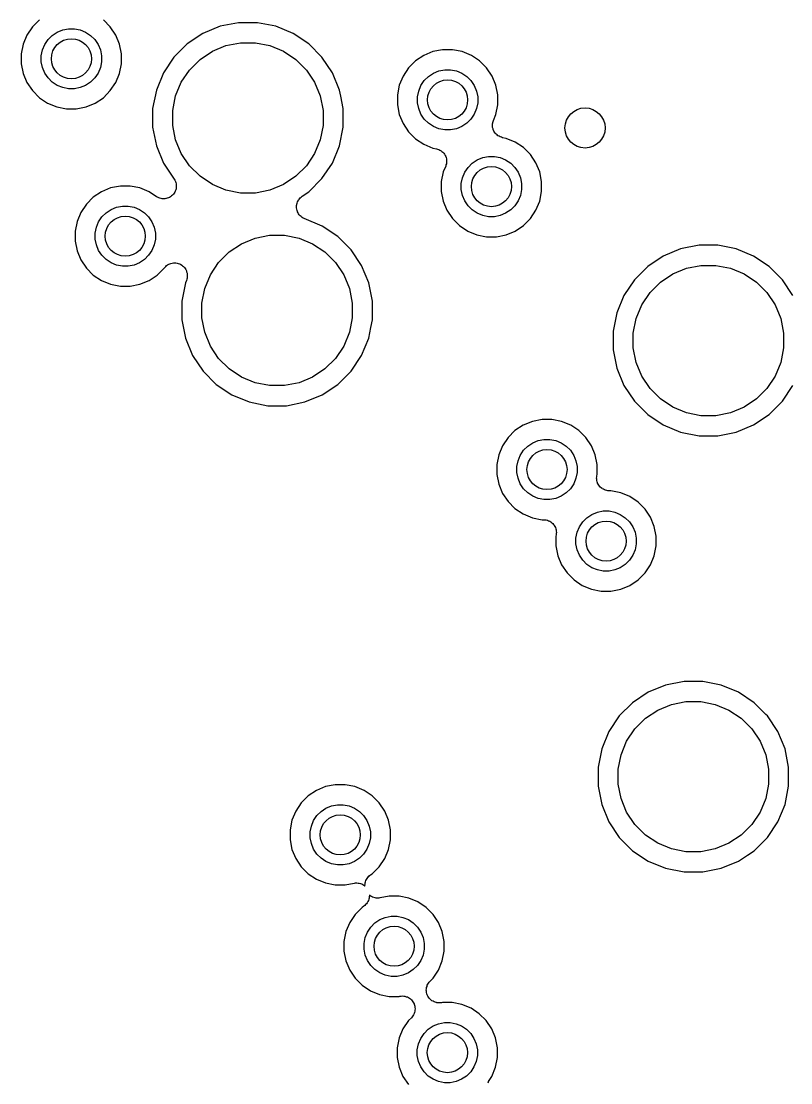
# Model space of a CAD drawing. Extents: x 76.5 to 170.9, y -170.6 to -83.1.
# Drawn here: x 129.37 to 137.04, y -124.81 to -114.22 of the extents above; entities that cross this region are included whole.
import ezdxf

# ---------------------------------------------------------------- set-up
doc = ezdxf.new("R2010")
doc.units = 0
doc.header["$MEASUREMENT"] = 0
doc.layers.add('BLACK', color=7, linetype='CONTINUOUS')

msp = doc.modelspace()

# ---------------------------------------------------------------- linework, layer by layer
at = {"layer": 'BLACK', "linetype": 'CONTINUOUS'}
for p, q in [((129.554, -114.207), (129.485, -114.277)), ((130.261, -114.277), (130.192, -114.207)), ((129.485, -114.277), (129.43, -114.359)), ((129.682, -114.363), (129.731, -114.33)), ((129.731, -114.33), (129.786, -114.307)), ((129.786, -114.307), (129.844, -114.296)), ((129.844, -114.296), (129.903, -114.296)), ((129.903, -114.296), (129.961, -114.307)), ((129.961, -114.307), (130.015, -114.33)), ((130.015, -114.33), (130.064, -114.363)), ((130.316, -114.359), (130.261, -114.277)), ((131.356, -114.272), (131.183, -114.344)), ((131.54, -114.236), (131.356, -114.272)), ((131.727, -114.236), (131.54, -114.236)), ((131.91, -114.272), (131.727, -114.236)), ((132.083, -114.344), (131.91, -114.272)), ((129.43, -114.359), (129.392, -114.45)), ((129.607, -114.454), (129.64, -114.404)), ((129.64, -114.404), (129.682, -114.363)), ((130.064, -114.363), (130.106, -114.404)), ((130.106, -114.404), (130.139, -114.454)), ((130.354, -114.45), (130.316, -114.359)), ((131.183, -114.344), (131.028, -114.448)), ((131.414, -114.465), (131.559, -114.436)), ((131.559, -114.436), (131.707, -114.436)), ((131.707, -114.436), (131.852, -114.465)), ((132.239, -114.448), (132.083, -114.344)), ((129.392, -114.45), (129.373, -114.546)), ((129.373, -114.546), (129.373, -114.645)), ((129.573, -114.566), (129.585, -114.508)), ((129.585, -114.508), (129.607, -114.454)), ((130.139, -114.454), (130.162, -114.508)), ((130.162, -114.508), (130.173, -114.566)), ((130.373, -114.546), (130.354, -114.45)), ((130.373, -114.645), (130.373, -114.546)), ((131.028, -114.448), (130.895, -114.58)), ((131.155, -114.603), (131.278, -114.521)), ((131.278, -114.521), (131.414, -114.465)), ((131.852, -114.465), (131.988, -114.521)), ((131.988, -114.521), (132.111, -114.603)), ((132.371, -114.58), (132.239, -114.448)), ((133.477, -114.525), (133.386, -114.563)), ((133.574, -114.506), (133.477, -114.525)), ((133.672, -114.506), (133.574, -114.506)), ((133.769, -114.525), (133.672, -114.506)), ((133.86, -114.563), (133.769, -114.525)), ((129.373, -114.645), (129.392, -114.742)), ((129.573, -114.625), (129.573, -114.566)), ((129.585, -114.683), (129.573, -114.625)), ((130.173, -114.625), (130.162, -114.683)), ((130.173, -114.566), (130.173, -114.625)), ((130.354, -114.742), (130.373, -114.645)), ((130.895, -114.58), (130.791, -114.736)), ((131.051, -114.708), (131.155, -114.603)), ((132.111, -114.603), (132.216, -114.708)), ((132.475, -114.736), (132.371, -114.58)), ((133.304, -114.617), (133.235, -114.687)), ((133.386, -114.563), (133.304, -114.617)), ((133.942, -114.617), (133.86, -114.563)), ((133.948, -114.624), (133.942, -114.617)), ((134.011, -114.687), (133.948, -114.624)), ((129.392, -114.742), (129.43, -114.833)), ((129.607, -114.738), (129.585, -114.683)), ((129.64, -114.787), (129.607, -114.738)), ((130.139, -114.738), (130.106, -114.787)), ((130.162, -114.683), (130.139, -114.738)), ((130.316, -114.833), (130.354, -114.742)), ((130.791, -114.736), (130.72, -114.909)), ((130.968, -114.83), (131.051, -114.708)), ((132.216, -114.708), (132.298, -114.83)), ((132.547, -114.909), (132.475, -114.736)), ((133.235, -114.687), (133.18, -114.769)), ((133.432, -114.773), (133.481, -114.74)), ((133.481, -114.74), (133.536, -114.717)), ((133.536, -114.717), (133.594, -114.706)), ((133.594, -114.706), (133.653, -114.706)), ((133.653, -114.706), (133.711, -114.717)), ((133.711, -114.717), (133.765, -114.74)), ((133.765, -114.74), (133.814, -114.773)), ((134.066, -114.769), (134.011, -114.687)), ((129.43, -114.833), (129.485, -114.914)), ((129.682, -114.829), (129.64, -114.787)), ((129.731, -114.862), (129.682, -114.829)), ((129.786, -114.884), (129.731, -114.862)), ((130.015, -114.862), (129.961, -114.884)), ((130.064, -114.829), (130.015, -114.862)), ((130.106, -114.787), (130.064, -114.829)), ((130.261, -114.914), (130.316, -114.833)), ((130.912, -114.967), (130.968, -114.83)), ((132.298, -114.83), (132.354, -114.967)), ((133.142, -114.86), (133.123, -114.956)), ((133.18, -114.769), (133.142, -114.86)), ((133.335, -114.918), (133.357, -114.864)), ((133.357, -114.864), (133.39, -114.814)), ((133.39, -114.814), (133.432, -114.773)), ((133.814, -114.773), (133.856, -114.814)), ((133.856, -114.814), (133.889, -114.864)), ((133.889, -114.864), (133.912, -114.918)), ((134.104, -114.86), (134.066, -114.769)), ((134.123, -114.956), (134.104, -114.86)), ((129.485, -114.914), (129.554, -114.984)), ((129.844, -114.896), (129.786, -114.884)), ((129.903, -114.896), (129.844, -114.896)), ((129.961, -114.884), (129.903, -114.896)), ((130.192, -114.984), (130.261, -114.914)), ((130.72, -114.909), (130.683, -115.092)), ((130.883, -115.112), (130.912, -114.967)), ((132.354, -114.967), (132.383, -115.112)), ((132.559, -114.969), (132.547, -114.909)), ((132.583, -115.092), (132.559, -114.969)), ((133.123, -114.956), (133.123, -115.055)), ((133.323, -114.976), (133.335, -114.918)), ((133.912, -114.918), (133.923, -114.976)), ((134.123, -115.055), (134.123, -114.956)), ((129.554, -114.984), (129.636, -115.039)), ((129.636, -115.039), (129.727, -115.076)), ((129.727, -115.076), (129.824, -115.096)), ((129.922, -115.096), (130.019, -115.076)), ((130.019, -115.076), (130.11, -115.039)), ((130.11, -115.039), (130.192, -114.984)), ((133.123, -115.055), (133.142, -115.152)), ((133.323, -115.035), (133.323, -114.976)), ((133.335, -115.093), (133.323, -115.035)), ((133.923, -115.035), (133.912, -115.093)), ((133.923, -114.976), (133.923, -115.035)), ((134.104, -115.152), (134.123, -115.055)), ((129.824, -115.096), (129.922, -115.096)), ((130.683, -115.092), (130.683, -115.279)), ((130.883, -115.26), (130.883, -115.112)), ((132.383, -115.112), (132.383, -115.26)), ((132.583, -115.279), (132.583, -115.092)), ((133.142, -115.152), (133.18, -115.243)), ((133.357, -115.148), (133.335, -115.093)), ((133.39, -115.197), (133.357, -115.148)), ((133.889, -115.148), (133.856, -115.197)), ((133.912, -115.093), (133.889, -115.148)), ((134.08, -115.21), (134.104, -115.152)), ((130.683, -115.279), (130.72, -115.463)), ((130.912, -115.404), (130.883, -115.26)), ((132.383, -115.26), (132.354, -115.404)), ((132.547, -115.463), (132.583, -115.279)), ((133.18, -115.243), (133.235, -115.324)), ((133.432, -115.239), (133.39, -115.197)), ((133.481, -115.272), (133.432, -115.239)), ((133.536, -115.294), (133.481, -115.272)), ((133.765, -115.272), (133.711, -115.294)), ((133.814, -115.239), (133.765, -115.272)), ((133.856, -115.197), (133.814, -115.239)), ((134.07, -115.257), (134.071, -115.245)), ((134.07, -115.258), (134.07, -115.257)), ((134.071, -115.27), (134.07, -115.258)), ((134.07, -115.258), (134.07, -115.258)), ((134.071, -115.245), (134.073, -115.234)), ((134.072, -115.282), (134.071, -115.27)), ((134.072, -115.283), (134.072, -115.282)), ((134.076, -115.294), (134.072, -115.283)), ((134.072, -115.283), (134.072, -115.283)), ((134.073, -115.233), (134.076, -115.221)), ((134.073, -115.234), (134.073, -115.233)), ((134.073, -115.233), (134.073, -115.233)), ((134.076, -115.221), (134.08, -115.21)), ((133.235, -115.324), (133.304, -115.394)), ((133.304, -115.394), (133.386, -115.449)), ((133.594, -115.306), (133.536, -115.294)), ((133.653, -115.306), (133.594, -115.306)), ((133.711, -115.294), (133.653, -115.306)), ((134.079, -115.306), (134.076, -115.294)), ((134.08, -115.307), (134.079, -115.306)), ((134.079, -115.306), (134.079, -115.306)), ((134.085, -115.317), (134.08, -115.307)), ((134.091, -115.328), (134.085, -115.317)), ((134.091, -115.329), (134.091, -115.328)), ((134.091, -115.328), (134.091, -115.328)), ((134.099, -115.338), (134.091, -115.329)), ((134.106, -115.347), (134.099, -115.338)), ((134.107, -115.347), (134.106, -115.347)), ((134.107, -115.348), (134.107, -115.347)), ((134.116, -115.355), (134.107, -115.348)), ((134.125, -115.363), (134.116, -115.355)), ((134.126, -115.363), (134.125, -115.363)), ((134.126, -115.364), (134.126, -115.363)), ((134.136, -115.369), (134.126, -115.364)), ((134.147, -115.375), (134.136, -115.369)), ((134.148, -115.375), (134.147, -115.375)), ((134.147, -115.375), (134.147, -115.375)), ((134.159, -115.379), (134.148, -115.375)), ((134.171, -115.383), (134.159, -115.379)), ((134.172, -115.383), (134.171, -115.383)), ((134.171, -115.383), (134.171, -115.383)), ((134.171, -115.383), (134.171, -115.383)), ((134.171, -115.383), (134.171, -115.383)), ((134.206, -115.39), (134.172, -115.383)), ((134.297, -115.427), (134.206, -115.39)), ((130.72, -115.463), (130.791, -115.636)), ((130.968, -115.541), (130.912, -115.404)), ((132.354, -115.404), (132.298, -115.541)), ((132.475, -115.636), (132.547, -115.463)), ((133.386, -115.449), (133.477, -115.486)), ((133.477, -115.486), (133.511, -115.493)), ((133.511, -115.493), (133.512, -115.493)), ((133.512, -115.493), (133.512, -115.493)), ((133.512, -115.493), (133.512, -115.493)), ((133.512, -115.493), (133.513, -115.494)), ((133.513, -115.494), (133.524, -115.497)), ((133.524, -115.497), (133.536, -115.501)), ((133.536, -115.501), (133.536, -115.501)), ((133.536, -115.501), (133.537, -115.501)), ((133.537, -115.501), (133.547, -115.507)), ((134.379, -115.482), (134.297, -115.427)), ((134.449, -115.552), (134.379, -115.482)), ((131.051, -115.664), (130.968, -115.541)), ((132.298, -115.541), (132.216, -115.664)), ((133.547, -115.507), (133.558, -115.513)), ((133.558, -115.513), (133.558, -115.513)), ((133.558, -115.513), (133.558, -115.513)), ((133.558, -115.513), (133.567, -115.521)), ((133.567, -115.521), (133.577, -115.528)), ((133.577, -115.528), (133.577, -115.529)), ((133.577, -115.529), (133.577, -115.529)), ((133.577, -115.529), (133.585, -115.538)), ((133.585, -115.538), (133.592, -115.548)), ((133.592, -115.548), (133.593, -115.548)), ((133.593, -115.548), (133.593, -115.548)), ((133.593, -115.548), (133.598, -115.559)), ((133.598, -115.559), (133.604, -115.57)), ((133.604, -115.57), (133.604, -115.57)), ((133.604, -115.57), (133.604, -115.57)), ((133.604, -115.57), (133.608, -115.582)), ((133.608, -115.582), (133.611, -115.593)), ((133.611, -115.593), (133.611, -115.594)), ((133.611, -115.594), (133.611, -115.594)), ((133.611, -115.594), (133.612, -115.606)), ((133.612, -115.606), (133.613, -115.618)), ((133.869, -115.638), (133.918, -115.605)), ((133.918, -115.605), (133.973, -115.582)), ((133.973, -115.582), (134.031, -115.571)), ((134.031, -115.571), (134.09, -115.571)), ((134.09, -115.571), (134.148, -115.582)), ((134.148, -115.582), (134.202, -115.605)), ((134.202, -115.605), (134.252, -115.638)), ((134.503, -115.634), (134.449, -115.552)), ((130.791, -115.636), (130.898, -115.795)), ((131.155, -115.768), (131.051, -115.664)), ((132.216, -115.664), (132.111, -115.768)), ((132.371, -115.791), (132.475, -115.636)), ((133.604, -115.666), (133.58, -115.725)), ((133.607, -115.655), (133.604, -115.666)), ((133.611, -115.643), (133.607, -115.655)), ((133.612, -115.631), (133.611, -115.643)), ((133.611, -115.643), (133.611, -115.643)), ((133.611, -115.643), (133.611, -115.643)), ((133.613, -115.619), (133.612, -115.631)), ((133.613, -115.618), (133.613, -115.618)), ((133.613, -115.618), (133.613, -115.619)), ((133.795, -115.728), (133.827, -115.679)), ((133.827, -115.679), (133.869, -115.638)), ((134.252, -115.638), (134.293, -115.679)), ((134.293, -115.679), (134.326, -115.728)), ((134.528, -115.693), (134.503, -115.634)), ((134.541, -115.725), (134.528, -115.693)), ((130.898, -115.795), (130.899, -115.797)), ((130.899, -115.797), (130.899, -115.797)), ((130.899, -115.797), (130.899, -115.797)), ((130.899, -115.797), (130.899, -115.797)), ((130.899, -115.797), (130.904, -115.808)), ((130.904, -115.808), (130.91, -115.819)), ((130.91, -115.819), (130.91, -115.819)), ((130.91, -115.819), (130.91, -115.819)), ((130.91, -115.819), (130.914, -115.831)), ((131.278, -115.85), (131.155, -115.768)), ((132.111, -115.768), (131.988, -115.85)), ((132.239, -115.924), (132.371, -115.791)), ((133.58, -115.725), (133.56, -115.821)), ((133.56, -115.821), (133.56, -115.92)), ((133.76, -115.841), (133.772, -115.783)), ((133.772, -115.783), (133.795, -115.728)), ((134.326, -115.728), (134.349, -115.783)), ((134.349, -115.783), (134.36, -115.841)), ((134.56, -115.821), (134.541, -115.725)), ((134.56, -115.92), (134.56, -115.821)), ((130.173, -115.922), (130.091, -115.976)), ((130.264, -115.884), (130.173, -115.922)), ((130.361, -115.865), (130.264, -115.884)), ((130.459, -115.865), (130.361, -115.865)), ((130.556, -115.884), (130.459, -115.865)), ((130.647, -115.922), (130.556, -115.884)), ((130.722, -115.972), (130.647, -115.922)), ((130.903, -115.926), (130.897, -115.937)), ((130.909, -115.916), (130.903, -115.926)), ((130.913, -115.904), (130.909, -115.915)), ((130.909, -115.915), (130.909, -115.916)), ((130.909, -115.916), (130.909, -115.916)), ((130.917, -115.892), (130.913, -115.904)), ((130.914, -115.831), (130.917, -115.842)), ((130.917, -115.842), (130.917, -115.843)), ((130.917, -115.843), (130.917, -115.843)), ((130.917, -115.843), (130.918, -115.855)), ((130.918, -115.879), (130.917, -115.892)), ((130.917, -115.892), (130.917, -115.892)), ((130.917, -115.892), (130.917, -115.892)), ((130.918, -115.855), (130.919, -115.867)), ((130.919, -115.867), (130.918, -115.879)), ((130.919, -115.867), (130.919, -115.867)), ((130.919, -115.867), (130.919, -115.867)), ((131.414, -115.907), (131.278, -115.85)), ((131.559, -115.936), (131.414, -115.907)), ((131.852, -115.907), (131.707, -115.936)), ((131.988, -115.85), (131.852, -115.907)), ((132.173, -115.967), (132.239, -115.924)), ((133.56, -115.92), (133.58, -116.016)), ((133.76, -115.9), (133.76, -115.841)), ((133.772, -115.958), (133.76, -115.9)), ((134.36, -115.9), (134.349, -115.958)), ((134.36, -115.841), (134.36, -115.9)), ((134.541, -116.016), (134.56, -115.92)), ((130.091, -115.976), (130.022, -116.046)), ((130.732, -115.977), (130.722, -115.972)), ((130.743, -115.983), (130.732, -115.977)), ((130.744, -115.983), (130.743, -115.983)), ((130.755, -115.987), (130.744, -115.983)), ((130.744, -115.983), (130.744, -115.983)), ((130.767, -115.99), (130.755, -115.987)), ((130.779, -115.992), (130.767, -115.99)), ((130.767, -115.99), (130.767, -115.99)), ((130.767, -115.99), (130.767, -115.99)), ((130.792, -115.993), (130.779, -115.992)), ((130.804, -115.992), (130.792, -115.993)), ((130.792, -115.993), (130.792, -115.993)), ((130.792, -115.993), (130.792, -115.993)), ((130.816, -115.991), (130.804, -115.992)), ((130.817, -115.991), (130.816, -115.991)), ((130.828, -115.987), (130.817, -115.991)), ((130.817, -115.991), (130.817, -115.991)), ((130.84, -115.984), (130.828, -115.987)), ((130.851, -115.978), (130.84, -115.984)), ((130.84, -115.984), (130.84, -115.984)), ((130.84, -115.984), (130.84, -115.984)), ((130.862, -115.972), (130.851, -115.978)), ((130.872, -115.964), (130.862, -115.972)), ((130.862, -115.972), (130.862, -115.972)), ((130.862, -115.972), (130.862, -115.972)), ((130.881, -115.956), (130.872, -115.964)), ((130.882, -115.956), (130.881, -115.956)), ((130.89, -115.946), (130.882, -115.956)), ((130.882, -115.956), (130.882, -115.956)), ((130.897, -115.937), (130.89, -115.946)), ((130.897, -115.937), (130.897, -115.937)), ((130.897, -115.937), (130.897, -115.937)), ((131.707, -115.936), (131.559, -115.936)), ((132.123, -116.036), (132.127, -116.024)), ((132.127, -116.023), (132.133, -116.013)), ((132.127, -116.024), (132.127, -116.023)), ((132.127, -116.024), (132.127, -116.024)), ((132.133, -116.013), (132.138, -116.002)), ((132.138, -116.002), (132.139, -116.002)), ((132.139, -116.002), (132.147, -115.992)), ((132.139, -116.002), (132.139, -116.002)), ((132.147, -115.992), (132.154, -115.983)), ((132.154, -115.983), (132.154, -115.983)), ((132.154, -115.983), (132.155, -115.983)), ((132.155, -115.983), (132.164, -115.975)), ((132.164, -115.975), (132.173, -115.967)), ((133.58, -116.016), (133.617, -116.107)), ((133.795, -116.013), (133.772, -115.958)), ((133.827, -116.062), (133.795, -116.013)), ((134.326, -116.013), (134.293, -116.062)), ((134.349, -115.958), (134.326, -116.013)), ((134.503, -116.107), (134.541, -116.016)), ((129.967, -116.128), (129.929, -116.219)), ((130.022, -116.046), (129.967, -116.128)), ((130.177, -116.173), (130.219, -116.132)), ((130.219, -116.132), (130.268, -116.099)), ((130.268, -116.099), (130.323, -116.076)), ((130.323, -116.076), (130.381, -116.065)), ((130.381, -116.065), (130.44, -116.065)), ((130.44, -116.065), (130.498, -116.076)), ((130.498, -116.076), (130.552, -116.099)), ((130.552, -116.099), (130.601, -116.132)), ((130.601, -116.132), (130.643, -116.173)), ((132.117, -116.072), (132.118, -116.06)), ((132.118, -116.084), (132.117, -116.072)), ((132.117, -116.072), (132.117, -116.072)), ((132.117, -116.072), (132.117, -116.072)), ((132.118, -116.06), (132.119, -116.048)), ((132.119, -116.096), (132.118, -116.084)), ((132.119, -116.048), (132.12, -116.047)), ((132.119, -116.097), (132.119, -116.096)), ((132.123, -116.109), (132.119, -116.097)), ((132.119, -116.097), (132.119, -116.097)), ((132.12, -116.047), (132.123, -116.036)), ((132.12, -116.047), (132.12, -116.047)), ((132.126, -116.12), (132.123, -116.109)), ((132.126, -116.121), (132.126, -116.12)), ((132.126, -116.12), (132.126, -116.12)), ((132.132, -116.131), (132.126, -116.121)), ((132.138, -116.142), (132.132, -116.131)), ((133.617, -116.107), (133.672, -116.189)), ((133.869, -116.104), (133.827, -116.062)), ((133.918, -116.136), (133.869, -116.104)), ((133.973, -116.159), (133.918, -116.136)), ((134.202, -116.136), (134.148, -116.159)), ((134.252, -116.104), (134.202, -116.136)), ((134.293, -116.062), (134.252, -116.104)), ((134.449, -116.189), (134.503, -116.107)), ((129.929, -116.219), (129.91, -116.315)), ((130.122, -116.277), (130.144, -116.223)), ((130.144, -116.223), (130.177, -116.173)), ((130.643, -116.173), (130.676, -116.223)), ((130.676, -116.223), (130.699, -116.277)), ((132.138, -116.143), (132.138, -116.142)), ((132.138, -116.142), (132.138, -116.142)), ((132.145, -116.152), (132.138, -116.143)), ((132.153, -116.162), (132.145, -116.152)), ((132.163, -116.17), (132.153, -116.162)), ((132.153, -116.162), (132.153, -116.162)), ((132.153, -116.162), (132.153, -116.162)), ((132.172, -116.178), (132.163, -116.17)), ((132.183, -116.184), (132.172, -116.178)), ((132.172, -116.178), (132.172, -116.178)), ((132.172, -116.178), (132.172, -116.178)), ((132.194, -116.189), (132.183, -116.184)), ((132.194, -116.19), (132.194, -116.189)), ((132.195, -116.19), (132.194, -116.19)), ((132.194, -116.19), (132.194, -116.19)), ((132.194, -116.19), (132.194, -116.19)), ((132.373, -116.264), (132.195, -116.19)), ((133.672, -116.189), (133.742, -116.259)), ((134.031, -116.171), (133.973, -116.159)), ((134.09, -116.171), (134.031, -116.171)), ((134.148, -116.159), (134.09, -116.171)), ((134.379, -116.259), (134.449, -116.189)), ((129.91, -116.315), (129.91, -116.414)), ((130.11, -116.335), (130.122, -116.277)), ((130.11, -116.394), (130.11, -116.335)), ((130.699, -116.277), (130.71, -116.335)), ((130.71, -116.335), (130.71, -116.394)), ((132.529, -116.368), (132.373, -116.264)), ((133.742, -116.259), (133.824, -116.314)), ((133.824, -116.314), (133.915, -116.351)), ((133.915, -116.351), (134.011, -116.371)), ((134.11, -116.371), (134.206, -116.351)), ((134.206, -116.351), (134.297, -116.314)), ((134.297, -116.314), (134.379, -116.259)), ((129.91, -116.414), (129.929, -116.51)), ((130.122, -116.452), (130.11, -116.394)), ((130.144, -116.507), (130.122, -116.452)), ((130.699, -116.452), (130.676, -116.507)), ((130.71, -116.394), (130.699, -116.452)), ((131.445, -116.523), (131.568, -116.441)), ((131.568, -116.441), (131.704, -116.385)), ((131.704, -116.385), (131.849, -116.356)), ((131.849, -116.356), (131.997, -116.356)), ((131.997, -116.356), (132.142, -116.385)), ((132.142, -116.385), (132.278, -116.441)), ((132.278, -116.441), (132.401, -116.523)), ((132.661, -116.5), (132.529, -116.368)), ((134.011, -116.371), (134.11, -116.371)), ((136.13, -116.456), (135.946, -116.492)), ((136.317, -116.456), (136.13, -116.456)), ((136.5, -116.492), (136.317, -116.456)), ((129.929, -116.51), (129.967, -116.601)), ((130.177, -116.556), (130.144, -116.507)), ((130.219, -116.598), (130.177, -116.556)), ((130.643, -116.556), (130.601, -116.598)), ((130.676, -116.507), (130.643, -116.556)), ((131.341, -116.628), (131.445, -116.523)), ((132.401, -116.523), (132.506, -116.628)), ((132.765, -116.656), (132.661, -116.5)), ((135.946, -116.492), (135.773, -116.564)), ((136.673, -116.564), (136.5, -116.492)), ((129.967, -116.601), (130.022, -116.683)), ((130.268, -116.631), (130.219, -116.598)), ((130.323, -116.653), (130.268, -116.631)), ((130.381, -116.665), (130.323, -116.653)), ((130.44, -116.665), (130.381, -116.665)), ((130.498, -116.653), (130.44, -116.665)), ((130.552, -116.631), (130.498, -116.653)), ((130.601, -116.598), (130.552, -116.631)), ((130.805, -116.677), (130.813, -116.667)), ((130.813, -116.667), (130.822, -116.659)), ((130.813, -116.667), (130.813, -116.667)), ((130.813, -116.667), (130.813, -116.667)), ((130.822, -116.659), (130.832, -116.652)), ((130.832, -116.652), (130.843, -116.646)), ((130.832, -116.652), (130.832, -116.652)), ((130.832, -116.652), (130.832, -116.652)), ((130.843, -116.646), (130.854, -116.64)), ((130.854, -116.64), (130.865, -116.637)), ((130.854, -116.64), (130.854, -116.64)), ((130.854, -116.64), (130.854, -116.64)), ((130.865, -116.637), (130.878, -116.633)), ((130.878, -116.633), (130.89, -116.632)), ((130.878, -116.633), (130.878, -116.633)), ((130.878, -116.633), (130.878, -116.633)), ((130.89, -116.632), (130.902, -116.631)), ((130.902, -116.631), (130.903, -116.631)), ((130.903, -116.631), (130.903, -116.631)), ((130.903, -116.631), (130.915, -116.632)), ((130.915, -116.632), (130.927, -116.634)), ((130.927, -116.634), (130.927, -116.634)), ((130.927, -116.634), (130.927, -116.634)), ((130.927, -116.634), (130.938, -116.637)), ((130.938, -116.637), (130.951, -116.641)), ((130.951, -116.641), (130.951, -116.641)), ((130.951, -116.641), (130.951, -116.641)), ((130.951, -116.641), (130.96, -116.646)), ((130.96, -116.646), (130.973, -116.653)), ((130.973, -116.653), (130.973, -116.653)), ((130.973, -116.653), (130.973, -116.653)), ((130.973, -116.653), (130.981, -116.66)), ((130.981, -116.66), (130.992, -116.669)), ((131.258, -116.75), (131.341, -116.628)), ((132.506, -116.628), (132.588, -116.75)), ((132.837, -116.829), (132.765, -116.656)), ((135.618, -116.668), (135.485, -116.8)), ((135.773, -116.564), (135.618, -116.668)), ((136.004, -116.685), (136.149, -116.656)), ((136.149, -116.656), (136.297, -116.656)), ((136.297, -116.656), (136.442, -116.685)), ((136.829, -116.668), (136.673, -116.564)), ((136.961, -116.8), (136.829, -116.668)), ((130.022, -116.683), (130.091, -116.753)), ((130.091, -116.753), (130.173, -116.808)), ((130.647, -116.808), (130.729, -116.753)), ((130.729, -116.753), (130.802, -116.68)), ((130.802, -116.68), (130.805, -116.677)), ((130.992, -116.669), (130.992, -116.669)), ((130.992, -116.669), (130.992, -116.669)), ((130.992, -116.669), (130.999, -116.677)), ((130.999, -116.677), (131.007, -116.688)), ((131.007, -116.688), (131.007, -116.688)), ((131.007, -116.688), (131.007, -116.688)), ((131.007, -116.688), (131.013, -116.698)), ((131.013, -116.698), (131.019, -116.71)), ((131.019, -116.71), (131.019, -116.71)), ((131.019, -116.71), (131.019, -116.71)), ((131.019, -116.71), (131.022, -116.72)), ((131.022, -116.72), (131.026, -116.734)), ((131.026, -116.734), (131.026, -116.734)), ((131.026, -116.734), (131.026, -116.734)), ((131.026, -116.734), (131.027, -116.745)), ((131.027, -116.769), (131.026, -116.783)), ((131.027, -116.745), (131.028, -116.758)), ((131.028, -116.758), (131.027, -116.769)), ((131.028, -116.758), (131.028, -116.758)), ((131.028, -116.758), (131.028, -116.758)), ((131.202, -116.887), (131.258, -116.75)), ((132.588, -116.75), (132.644, -116.887)), ((135.745, -116.823), (135.868, -116.741)), ((135.868, -116.741), (136.004, -116.685)), ((136.442, -116.685), (136.578, -116.741)), ((136.578, -116.741), (136.701, -116.823)), ((130.173, -116.808), (130.264, -116.845)), ((130.264, -116.845), (130.361, -116.865)), ((130.361, -116.865), (130.459, -116.865)), ((130.459, -116.865), (130.556, -116.845)), ((130.556, -116.845), (130.647, -116.808)), ((131.01, -116.829), (130.973, -117.012)), ((131.019, -116.807), (131.01, -116.829)), ((131.023, -116.794), (131.019, -116.807)), ((131.026, -116.783), (131.023, -116.794)), ((131.026, -116.783), (131.026, -116.783)), ((131.026, -116.783), (131.026, -116.783)), ((132.873, -117.012), (132.837, -116.829)), ((135.485, -116.8), (135.381, -116.956)), ((135.641, -116.928), (135.745, -116.823)), ((136.701, -116.823), (136.806, -116.928)), ((137.065, -116.956), (136.961, -116.8)), ((131.173, -117.032), (131.202, -116.887)), ((132.644, -116.887), (132.673, -117.032)), ((135.381, -116.956), (135.31, -117.129)), ((135.558, -117.05), (135.641, -116.928)), ((136.806, -116.928), (136.888, -117.05)), ((130.973, -117.012), (130.973, -117.199)), ((131.173, -117.18), (131.173, -117.032)), ((132.673, -117.032), (132.673, -117.18)), ((132.873, -117.199), (132.873, -117.012)), ((135.502, -117.187), (135.558, -117.05)), ((136.888, -117.05), (136.944, -117.187)), ((131.202, -117.324), (131.173, -117.18)), ((132.673, -117.18), (132.644, -117.324)), ((135.31, -117.129), (135.273, -117.312)), ((135.473, -117.332), (135.502, -117.187)), ((136.944, -117.187), (136.973, -117.332)), ((130.973, -117.199), (131.01, -117.383)), ((132.837, -117.383), (132.858, -117.275)), ((132.858, -117.275), (132.873, -117.199)), ((132.858, -117.275), (132.858, -117.275)), ((131.01, -117.383), (131.081, -117.556)), ((131.258, -117.461), (131.202, -117.324)), ((132.644, -117.324), (132.588, -117.461)), ((132.765, -117.556), (132.837, -117.383)), ((135.273, -117.312), (135.273, -117.499)), ((135.473, -117.48), (135.473, -117.332)), ((136.973, -117.332), (136.973, -117.48)), ((131.341, -117.584), (131.258, -117.461)), ((132.588, -117.461), (132.506, -117.584)), ((135.273, -117.499), (135.31, -117.683)), ((135.502, -117.624), (135.473, -117.48)), ((136.973, -117.48), (136.944, -117.624)), ((131.081, -117.556), (131.185, -117.711)), ((131.445, -117.688), (131.341, -117.584)), ((132.506, -117.584), (132.401, -117.688)), ((132.661, -117.711), (132.765, -117.556)), ((131.185, -117.711), (131.317, -117.844)), ((131.568, -117.77), (131.445, -117.688)), ((132.401, -117.688), (132.278, -117.77)), ((132.529, -117.844), (132.661, -117.711)), ((135.31, -117.683), (135.381, -117.856)), ((135.558, -117.761), (135.502, -117.624)), ((136.944, -117.624), (136.888, -117.761)), ((131.704, -117.827), (131.568, -117.77)), ((131.849, -117.856), (131.704, -117.827)), ((132.142, -117.827), (131.997, -117.856)), ((132.278, -117.77), (132.142, -117.827)), ((135.641, -117.884), (135.558, -117.761)), ((136.888, -117.761), (136.806, -117.884)), ((131.317, -117.844), (131.473, -117.948)), ((131.997, -117.856), (131.849, -117.856)), ((132.373, -117.948), (132.529, -117.844)), ((135.381, -117.856), (135.485, -118.011)), ((135.745, -117.988), (135.641, -117.884)), ((136.806, -117.884), (136.701, -117.988)), ((136.961, -118.011), (137.065, -117.856)), ((131.473, -117.948), (131.646, -118.019)), ((131.646, -118.019), (131.83, -118.056)), ((132.017, -118.056), (132.2, -118.019)), ((132.2, -118.019), (132.373, -117.948)), ((135.485, -118.011), (135.618, -118.144)), ((135.868, -118.07), (135.745, -117.988)), ((136.701, -117.988), (136.578, -118.07)), ((136.829, -118.144), (136.961, -118.011)), ((131.83, -118.056), (132.017, -118.056)), ((135.618, -118.144), (135.773, -118.248)), ((136.004, -118.127), (135.868, -118.07)), ((136.149, -118.156), (136.004, -118.127)), ((136.442, -118.127), (136.297, -118.156)), ((136.578, -118.07), (136.442, -118.127)), ((136.673, -118.248), (136.829, -118.144)), ((134.377, -118.25), (134.295, -118.304)), ((134.468, -118.212), (134.377, -118.25)), ((134.565, -118.193), (134.468, -118.212)), ((134.663, -118.193), (134.565, -118.193)), ((134.76, -118.212), (134.663, -118.193)), ((134.851, -118.25), (134.76, -118.212)), ((134.933, -118.304), (134.851, -118.25)), ((135.773, -118.248), (135.946, -118.319)), ((136.297, -118.156), (136.149, -118.156)), ((136.5, -118.319), (136.673, -118.248)), ((134.295, -118.304), (134.226, -118.374)), ((135.002, -118.374), (134.933, -118.304)), ((135.946, -118.319), (136.13, -118.356)), ((136.13, -118.356), (136.317, -118.356)), ((136.317, -118.356), (136.5, -118.319)), ((134.171, -118.456), (134.133, -118.547)), ((134.226, -118.374), (134.171, -118.456)), ((134.381, -118.501), (134.423, -118.46)), ((134.423, -118.46), (134.472, -118.427)), ((134.472, -118.427), (134.526, -118.404)), ((134.526, -118.404), (134.584, -118.393)), ((134.584, -118.393), (134.643, -118.393)), ((134.643, -118.393), (134.701, -118.404)), ((134.701, -118.404), (134.756, -118.427)), ((134.756, -118.427), (134.805, -118.46)), ((134.805, -118.46), (134.847, -118.501)), ((135.057, -118.456), (135.002, -118.374)), ((135.095, -118.547), (135.057, -118.456)), ((134.133, -118.547), (134.114, -118.643)), ((134.325, -118.605), (134.348, -118.551)), ((134.348, -118.551), (134.381, -118.501)), ((134.847, -118.501), (134.88, -118.551)), ((134.88, -118.551), (134.902, -118.605)), ((135.114, -118.643), (135.095, -118.547)), ((134.114, -118.643), (134.114, -118.742)), ((134.314, -118.663), (134.325, -118.605)), ((134.314, -118.722), (134.314, -118.663)), ((134.902, -118.605), (134.914, -118.663)), ((134.914, -118.663), (134.914, -118.722)), ((135.114, -118.742), (135.114, -118.643)), ((134.114, -118.742), (134.133, -118.839)), ((134.325, -118.78), (134.314, -118.722)), ((134.348, -118.835), (134.325, -118.78)), ((134.902, -118.78), (134.88, -118.835)), ((134.914, -118.722), (134.902, -118.78)), ((135.109, -118.778), (135.11, -118.766)), ((135.109, -118.779), (135.109, -118.778)), ((135.109, -118.778), (135.109, -118.778)), ((135.11, -118.79), (135.109, -118.779)), ((135.11, -118.766), (135.112, -118.754)), ((135.112, -118.754), (135.114, -118.742)), ((134.133, -118.839), (134.171, -118.93)), ((134.381, -118.884), (134.348, -118.835)), ((134.423, -118.926), (134.381, -118.884)), ((134.847, -118.884), (134.805, -118.926)), ((134.88, -118.835), (134.847, -118.884)), ((135.111, -118.802), (135.11, -118.79)), ((135.111, -118.803), (135.111, -118.802)), ((135.115, -118.815), (135.111, -118.803)), ((135.111, -118.803), (135.111, -118.803)), ((135.118, -118.826), (135.115, -118.815)), ((135.118, -118.827), (135.118, -118.826)), ((135.119, -118.827), (135.118, -118.827)), ((135.124, -118.838), (135.119, -118.827)), ((135.13, -118.848), (135.124, -118.838)), ((135.13, -118.849), (135.13, -118.848)), ((135.138, -118.858), (135.13, -118.849)), ((135.13, -118.849), (135.13, -118.849)), ((135.145, -118.868), (135.138, -118.858)), ((135.146, -118.868), (135.145, -118.868)), ((135.155, -118.876), (135.146, -118.868)), ((135.146, -118.868), (135.146, -118.868)), ((135.164, -118.883), (135.155, -118.876)), ((135.165, -118.884), (135.164, -118.883)), ((135.176, -118.89), (135.165, -118.884)), ((135.165, -118.884), (135.165, -118.884)), ((135.186, -118.895), (135.176, -118.89)), ((134.171, -118.93), (134.226, -119.011)), ((134.472, -118.959), (134.423, -118.926)), ((134.526, -118.981), (134.472, -118.959)), ((134.584, -118.993), (134.526, -118.981)), ((134.643, -118.993), (134.584, -118.993)), ((134.701, -118.981), (134.643, -118.993)), ((134.756, -118.959), (134.701, -118.981)), ((134.805, -118.926), (134.756, -118.959)), ((135.186, -118.896), (135.186, -118.895)), ((135.187, -118.896), (135.186, -118.896)), ((135.198, -118.899), (135.187, -118.896)), ((135.21, -118.903), (135.198, -118.899)), ((135.222, -118.904), (135.21, -118.903)), ((135.21, -118.903), (135.21, -118.903)), ((135.21, -118.903), (135.21, -118.903)), ((135.234, -118.906), (135.222, -118.904)), ((135.235, -118.906), (135.234, -118.906)), ((135.236, -118.906), (135.235, -118.906)), ((135.235, -118.906), (135.235, -118.906)), ((135.235, -118.906), (135.235, -118.906)), ((135.252, -118.906), (135.236, -118.906)), ((135.349, -118.925), (135.252, -118.906)), ((135.44, -118.963), (135.349, -118.925)), ((135.522, -119.017), (135.44, -118.963)), ((134.226, -119.011), (134.295, -119.081)), ((134.295, -119.081), (134.377, -119.136)), ((135.591, -119.087), (135.522, -119.017)), ((135.646, -119.169), (135.591, -119.087)), ((134.377, -119.136), (134.468, -119.173)), ((134.468, -119.173), (134.565, -119.193)), ((134.565, -119.193), (134.581, -119.193)), ((134.581, -119.193), (134.582, -119.193)), ((134.582, -119.193), (134.582, -119.193)), ((134.582, -119.193), (134.582, -119.193)), ((134.582, -119.193), (134.583, -119.193)), ((134.583, -119.193), (134.595, -119.194)), ((134.595, -119.194), (134.607, -119.195)), ((134.607, -119.195), (134.607, -119.195)), ((134.607, -119.195), (134.607, -119.195)), ((134.607, -119.195), (134.619, -119.199)), ((134.619, -119.199), (134.63, -119.203)), ((134.63, -119.203), (134.631, -119.203)), ((134.631, -119.203), (134.631, -119.203)), ((134.631, -119.203), (134.641, -119.209)), ((134.641, -119.209), (134.652, -119.214)), ((134.97, -119.214), (135.012, -119.173)), ((135.012, -119.173), (135.061, -119.14)), ((135.061, -119.14), (135.116, -119.117)), ((135.116, -119.117), (135.174, -119.106)), ((135.174, -119.106), (135.233, -119.106)), ((135.233, -119.106), (135.291, -119.117)), ((135.291, -119.117), (135.345, -119.14)), ((135.345, -119.14), (135.394, -119.173)), ((135.394, -119.173), (135.436, -119.214)), ((135.684, -119.26), (135.646, -119.169)), ((134.652, -119.214), (134.652, -119.215)), ((134.652, -119.215), (134.653, -119.215)), ((134.653, -119.215), (134.662, -119.223)), ((134.662, -119.223), (134.671, -119.23)), ((134.671, -119.23), (134.671, -119.231)), ((134.671, -119.231), (134.672, -119.231)), ((134.672, -119.231), (134.679, -119.24)), ((134.679, -119.24), (134.687, -119.249)), ((134.687, -119.249), (134.687, -119.25)), ((134.687, -119.25), (134.687, -119.25)), ((134.687, -119.25), (134.693, -119.261)), ((134.693, -119.261), (134.698, -119.271)), ((134.698, -119.271), (134.698, -119.272)), ((134.698, -119.272), (134.699, -119.272)), ((134.699, -119.272), (134.702, -119.284)), ((134.702, -119.284), (134.706, -119.295)), ((134.706, -119.295), (134.706, -119.296)), ((134.706, -119.296), (134.706, -119.296)), ((134.706, -119.296), (134.707, -119.308)), ((134.707, -119.308), (134.708, -119.32)), ((134.915, -119.318), (134.937, -119.264)), ((134.937, -119.264), (134.97, -119.214)), ((135.436, -119.214), (135.469, -119.264)), ((135.469, -119.264), (135.492, -119.318)), ((135.703, -119.356), (135.684, -119.26)), ((134.705, -119.344), (134.703, -119.356)), ((134.703, -119.356), (134.703, -119.455)), ((134.707, -119.332), (134.705, -119.344)), ((134.708, -119.321), (134.707, -119.332)), ((134.708, -119.32), (134.708, -119.32)), ((134.708, -119.32), (134.708, -119.321)), ((134.903, -119.376), (134.915, -119.318)), ((134.903, -119.435), (134.903, -119.376)), ((135.492, -119.318), (135.503, -119.376)), ((135.503, -119.376), (135.503, -119.435)), ((135.703, -119.455), (135.703, -119.356)), ((134.703, -119.455), (134.722, -119.552)), ((134.915, -119.493), (134.903, -119.435)), ((134.937, -119.548), (134.915, -119.493)), ((135.492, -119.493), (135.469, -119.548)), ((135.503, -119.435), (135.492, -119.493)), ((135.684, -119.552), (135.703, -119.455)), ((134.722, -119.552), (134.76, -119.643)), ((134.97, -119.597), (134.937, -119.548)), ((135.012, -119.639), (134.97, -119.597)), ((135.436, -119.597), (135.394, -119.639)), ((135.469, -119.548), (135.436, -119.597)), ((135.646, -119.643), (135.684, -119.552)), ((134.76, -119.643), (134.815, -119.724)), ((134.815, -119.724), (134.884, -119.794)), ((135.061, -119.672), (135.012, -119.639)), ((135.116, -119.694), (135.061, -119.672)), ((135.174, -119.706), (135.116, -119.694)), ((135.233, -119.706), (135.174, -119.706)), ((135.291, -119.694), (135.233, -119.706)), ((135.345, -119.672), (135.291, -119.694)), ((135.394, -119.639), (135.345, -119.672)), ((135.522, -119.794), (135.591, -119.724)), ((135.591, -119.724), (135.646, -119.643)), ((134.884, -119.794), (134.966, -119.849)), ((135.44, -119.849), (135.522, -119.794)), ((134.966, -119.849), (135.057, -119.886)), ((135.057, -119.886), (135.154, -119.906)), ((135.154, -119.906), (135.252, -119.906)), ((135.252, -119.906), (135.349, -119.886)), ((135.349, -119.886), (135.44, -119.849)), ((135.796, -120.842), (135.623, -120.914)), ((135.98, -120.806), (135.796, -120.842)), ((136.167, -120.806), (135.98, -120.806)), ((136.35, -120.842), (136.167, -120.806)), ((136.523, -120.914), (136.35, -120.842)), ((135.623, -120.914), (135.468, -121.018)), ((135.854, -121.035), (135.999, -121.006)), ((135.999, -121.006), (136.147, -121.006)), ((136.147, -121.006), (136.292, -121.035)), ((136.679, -121.018), (136.523, -120.914)), ((135.468, -121.018), (135.335, -121.15)), ((135.595, -121.173), (135.718, -121.091)), ((135.718, -121.091), (135.854, -121.035)), ((136.292, -121.035), (136.428, -121.091)), ((136.428, -121.091), (136.551, -121.173)), ((136.795, -121.134), (136.679, -121.018)), ((135.335, -121.15), (135.231, -121.306)), ((135.491, -121.278), (135.595, -121.173)), ((136.551, -121.173), (136.656, -121.278)), ((136.811, -121.15), (136.795, -121.134)), ((136.795, -121.134), (136.795, -121.134)), ((136.915, -121.306), (136.811, -121.15)), ((135.231, -121.306), (135.16, -121.479)), ((135.408, -121.4), (135.491, -121.278)), ((136.656, -121.278), (136.738, -121.4)), ((136.987, -121.479), (136.915, -121.306)), ((135.352, -121.537), (135.408, -121.4)), ((136.738, -121.4), (136.794, -121.537)), ((135.16, -121.479), (135.123, -121.662)), ((135.323, -121.682), (135.352, -121.537)), ((136.794, -121.537), (136.823, -121.682)), ((137.023, -121.662), (136.987, -121.479)), ((135.123, -121.662), (135.123, -121.849)), ((135.323, -121.83), (135.323, -121.682)), ((136.823, -121.682), (136.823, -121.83)), ((137.023, -121.849), (137.023, -121.662)), ((132.407, -121.855), (132.316, -121.893)), ((132.504, -121.836), (132.407, -121.855)), ((132.602, -121.836), (132.504, -121.836)), ((132.699, -121.855), (132.602, -121.836)), ((132.79, -121.893), (132.699, -121.855)), ((135.123, -121.849), (135.16, -122.033)), ((135.352, -121.974), (135.323, -121.83)), ((136.823, -121.83), (136.794, -121.974)), ((136.987, -122.033), (137.023, -121.849)), ((132.234, -121.947), (132.165, -122.017)), ((132.316, -121.893), (132.234, -121.947)), ((132.872, -121.947), (132.79, -121.893)), ((132.941, -122.017), (132.872, -121.947)), ((132.165, -122.017), (132.11, -122.099)), ((132.411, -122.07), (132.466, -122.047)), ((132.466, -122.047), (132.524, -122.036)), ((132.524, -122.036), (132.583, -122.036)), ((132.583, -122.036), (132.641, -122.047)), ((132.641, -122.047), (132.695, -122.07)), ((132.996, -122.099), (132.941, -122.017)), ((135.16, -122.033), (135.231, -122.206)), ((135.408, -122.111), (135.352, -121.974)), ((136.794, -121.974), (136.738, -122.111)), ((136.915, -122.206), (136.987, -122.033)), ((132.11, -122.099), (132.072, -122.19)), ((132.287, -122.194), (132.32, -122.144)), ((132.32, -122.144), (132.362, -122.103)), ((132.362, -122.103), (132.411, -122.07)), ((132.695, -122.07), (132.744, -122.103)), ((132.744, -122.103), (132.786, -122.144)), ((132.786, -122.144), (132.819, -122.194)), ((133.034, -122.19), (132.996, -122.099)), ((135.491, -122.234), (135.408, -122.111)), ((136.738, -122.111), (136.656, -122.234)), ((132.072, -122.19), (132.053, -122.286)), ((132.253, -122.306), (132.265, -122.248)), ((132.265, -122.248), (132.287, -122.194)), ((132.819, -122.194), (132.842, -122.248)), ((132.842, -122.248), (132.853, -122.306)), ((133.053, -122.286), (133.034, -122.19)), ((135.231, -122.206), (135.335, -122.361)), ((135.595, -122.338), (135.491, -122.234)), ((136.656, -122.234), (136.551, -122.338)), ((136.811, -122.361), (136.915, -122.206)), ((132.053, -122.286), (132.053, -122.385)), ((132.053, -122.385), (132.072, -122.482)), ((132.253, -122.365), (132.253, -122.306)), ((132.265, -122.423), (132.253, -122.365)), ((132.853, -122.365), (132.842, -122.423)), ((132.853, -122.306), (132.853, -122.365)), ((133.034, -122.482), (133.053, -122.385)), ((133.053, -122.385), (133.053, -122.286)), ((135.335, -122.361), (135.468, -122.494)), ((135.718, -122.42), (135.595, -122.338)), ((136.551, -122.338), (136.428, -122.42)), ((136.679, -122.494), (136.811, -122.361)), ((132.072, -122.482), (132.11, -122.573)), ((132.287, -122.478), (132.265, -122.423)), ((132.32, -122.527), (132.287, -122.478)), ((132.819, -122.478), (132.786, -122.527)), ((132.842, -122.423), (132.819, -122.478)), ((132.996, -122.573), (133.034, -122.482)), ((135.854, -122.477), (135.718, -122.42)), ((135.999, -122.506), (135.854, -122.477)), ((136.292, -122.477), (136.147, -122.506)), ((136.428, -122.42), (136.292, -122.477)), ((132.11, -122.573), (132.165, -122.654)), ((132.362, -122.569), (132.32, -122.527)), ((132.411, -122.602), (132.362, -122.569)), ((132.744, -122.569), (132.695, -122.602)), ((132.786, -122.527), (132.744, -122.569)), ((132.941, -122.654), (132.996, -122.573)), ((135.468, -122.494), (135.623, -122.598)), ((136.147, -122.506), (135.999, -122.506)), ((136.523, -122.598), (136.612, -122.538)), ((136.612, -122.538), (136.679, -122.494)), ((132.165, -122.654), (132.234, -122.724)), ((132.466, -122.624), (132.411, -122.602)), ((132.524, -122.636), (132.466, -122.624)), ((132.583, -122.636), (132.524, -122.636)), ((132.641, -122.624), (132.583, -122.636)), ((132.695, -122.602), (132.641, -122.624)), ((132.872, -122.724), (132.941, -122.654)), ((135.623, -122.598), (135.796, -122.669)), ((135.796, -122.669), (135.98, -122.706)), ((136.167, -122.706), (136.35, -122.669)), ((136.35, -122.669), (136.523, -122.598)), ((132.234, -122.724), (132.316, -122.779)), ((132.316, -122.779), (132.407, -122.816)), ((132.802, -122.815), (132.805, -122.803)), ((132.805, -122.803), (132.809, -122.792)), ((132.809, -122.791), (132.815, -122.781)), ((132.809, -122.792), (132.809, -122.791)), ((132.809, -122.792), (132.809, -122.792)), ((132.815, -122.781), (132.821, -122.77)), ((132.821, -122.77), (132.829, -122.76)), ((132.821, -122.77), (132.821, -122.77)), ((132.821, -122.77), (132.821, -122.77)), ((132.829, -122.76), (132.836, -122.751)), ((132.836, -122.751), (132.836, -122.751)), ((132.836, -122.751), (132.837, -122.751)), ((132.837, -122.751), (132.846, -122.742)), ((132.846, -122.742), (132.856, -122.735)), ((132.856, -122.735), (132.872, -122.724)), ((132.856, -122.735), (132.856, -122.735)), ((132.856, -122.735), (132.856, -122.735)), ((132.856, -122.735), (132.856, -122.735)), ((135.98, -122.706), (136.167, -122.706)), ((132.407, -122.816), (132.504, -122.836)), ((132.504, -122.836), (132.602, -122.836)), ((132.602, -122.836), (132.692, -122.818)), ((132.692, -122.818), (132.693, -122.818)), ((132.693, -122.818), (132.693, -122.818)), ((132.693, -122.818), (132.693, -122.818)), ((132.693, -122.818), (132.694, -122.818)), ((132.694, -122.818), (132.706, -122.816)), ((132.706, -122.816), (132.718, -122.815)), ((132.718, -122.815), (132.718, -122.815)), ((132.718, -122.815), (132.718, -122.815)), ((132.718, -122.815), (132.731, -122.817)), ((132.731, -122.817), (132.743, -122.818)), ((132.743, -122.818), (132.743, -122.818)), ((132.743, -122.818), (132.743, -122.818)), ((132.743, -122.818), (132.755, -122.822)), ((132.755, -122.822), (132.766, -122.826)), ((132.766, -122.826), (132.767, -122.826)), ((132.767, -122.826), (132.767, -122.826)), ((132.767, -122.826), (132.777, -122.831)), ((132.777, -122.831), (132.788, -122.837)), ((132.788, -122.837), (132.788, -122.838)), ((132.788, -122.838), (132.788, -122.838)), ((132.788, -122.838), (132.798, -122.845)), ((132.798, -122.845), (132.8, -122.847)), ((132.799, -122.84), (132.8, -122.827)), ((132.8, -122.847), (132.799, -122.84)), ((132.799, -122.84), (132.799, -122.84)), ((132.799, -122.84), (132.799, -122.84)), ((132.8, -122.827), (132.802, -122.815)), ((132.802, -122.815), (132.802, -122.815)), ((132.802, -122.815), (132.802, -122.815)), ((132.822, -123.013), (132.814, -123.023)), ((132.828, -123.002), (132.822, -123.013)), ((132.822, -123.013), (132.822, -123.013)), ((132.822, -123.013), (132.822, -123.013)), ((132.834, -122.992), (132.828, -123.002)), ((132.838, -122.979), (132.834, -122.991)), ((132.834, -122.991), (132.834, -122.991)), ((132.834, -122.991), (132.834, -122.992)), ((132.841, -122.968), (132.838, -122.979)), ((132.842, -122.955), (132.841, -122.968)), ((132.841, -122.968), (132.841, -122.968)), ((132.841, -122.968), (132.841, -122.968)), ((132.844, -122.943), (132.842, -122.955)), ((132.845, -122.937), (132.843, -122.936)), ((132.843, -122.936), (132.844, -122.943)), ((132.844, -122.943), (132.844, -122.943)), ((132.844, -122.943), (132.844, -122.943)), ((132.854, -122.945), (132.845, -122.937)), ((132.855, -122.945), (132.854, -122.945)), ((132.855, -122.946), (132.855, -122.945)), ((132.866, -122.952), (132.855, -122.946)), ((132.876, -122.957), (132.866, -122.952)), ((132.888, -122.961), (132.876, -122.957)), ((132.876, -122.957), (132.876, -122.957)), ((132.876, -122.957), (132.876, -122.957)), ((132.9, -122.965), (132.888, -122.961)), ((132.912, -122.966), (132.9, -122.965)), ((132.9, -122.965), (132.9, -122.965)), ((132.9, -122.965), (132.9, -122.965)), ((132.924, -122.968), (132.912, -122.966)), ((132.925, -122.968), (132.924, -122.968)), ((132.937, -122.966), (132.925, -122.968)), ((132.925, -122.968), (132.925, -122.968)), ((132.949, -122.965), (132.937, -122.966)), ((132.951, -122.965), (132.949, -122.965)), ((132.949, -122.965), (132.949, -122.965)), ((132.949, -122.965), (132.949, -122.965)), ((132.949, -122.965), (132.949, -122.965)), ((133.04, -122.947), (132.951, -122.965)), ((133.139, -122.947), (133.04, -122.947)), ((133.236, -122.966), (133.139, -122.947)), ((133.327, -123.004), (133.236, -122.966)), ((133.408, -123.059), (133.327, -123.004)), ((132.771, -123.059), (132.701, -123.129)), ((132.787, -123.048), (132.771, -123.059)), ((132.797, -123.04), (132.787, -123.048)), ((132.806, -123.032), (132.797, -123.04)), ((132.814, -123.023), (132.806, -123.032)), ((132.806, -123.032), (132.806, -123.032)), ((132.806, -123.032), (132.806, -123.032)), ((133.478, -123.129), (133.408, -123.059)), ((132.647, -123.21), (132.609, -123.301)), ((132.701, -123.129), (132.647, -123.21)), ((132.857, -123.256), (132.898, -123.214)), ((132.898, -123.214), (132.948, -123.181)), ((132.948, -123.181), (133.002, -123.159)), ((133.002, -123.159), (133.06, -123.147)), ((133.06, -123.147), (133.119, -123.147)), ((133.119, -123.147), (133.177, -123.159)), ((133.177, -123.159), (133.232, -123.181)), ((133.232, -123.181), (133.281, -123.214)), ((133.281, -123.214), (133.323, -123.256)), ((133.533, -123.21), (133.478, -123.129)), ((133.57, -123.301), (133.533, -123.21)), ((132.609, -123.301), (132.59, -123.398)), ((132.801, -123.36), (132.824, -123.305)), ((132.824, -123.305), (132.857, -123.256)), ((133.323, -123.256), (133.356, -123.305)), ((133.356, -123.305), (133.378, -123.36)), ((133.59, -123.398), (133.57, -123.301)), ((132.59, -123.398), (132.59, -123.497)), ((132.79, -123.418), (132.801, -123.36)), ((132.79, -123.477), (132.79, -123.418)), ((133.378, -123.36), (133.39, -123.418)), ((133.39, -123.418), (133.39, -123.477)), ((133.59, -123.497), (133.59, -123.398)), ((132.59, -123.497), (132.609, -123.593)), ((132.801, -123.535), (132.79, -123.477)), ((132.824, -123.589), (132.801, -123.535)), ((133.378, -123.535), (133.356, -123.589)), ((133.39, -123.477), (133.378, -123.535)), ((133.57, -123.593), (133.59, -123.497)), ((132.609, -123.593), (132.647, -123.684)), ((132.857, -123.639), (132.824, -123.589)), ((132.898, -123.68), (132.857, -123.639)), ((133.323, -123.639), (133.281, -123.68)), ((133.356, -123.589), (133.323, -123.639)), ((133.533, -123.684), (133.57, -123.593)), ((132.647, -123.684), (132.701, -123.766)), ((132.948, -123.713), (132.898, -123.68)), ((133.002, -123.736), (132.948, -123.713)), ((133.06, -123.747), (133.002, -123.736)), ((133.119, -123.747), (133.06, -123.747)), ((133.177, -123.736), (133.119, -123.747)), ((133.232, -123.713), (133.177, -123.736)), ((133.281, -123.68), (133.232, -123.713)), ((133.478, -123.766), (133.533, -123.684)), ((132.701, -123.766), (132.771, -123.836)), ((132.771, -123.836), (132.853, -123.89)), ((133.413, -123.872), (133.414, -123.86)), ((133.414, -123.86), (133.418, -123.848)), ((133.414, -123.86), (133.414, -123.86)), ((133.414, -123.86), (133.414, -123.86)), ((133.418, -123.848), (133.421, -123.836)), ((133.421, -123.836), (133.427, -123.825)), ((133.421, -123.836), (133.421, -123.836)), ((133.421, -123.836), (133.421, -123.836)), ((133.427, -123.825), (133.433, -123.815)), ((133.433, -123.814), (133.441, -123.805)), ((133.433, -123.815), (133.433, -123.814)), ((133.433, -123.814), (133.433, -123.814)), ((133.441, -123.805), (133.449, -123.795)), ((133.449, -123.795), (133.478, -123.766)), ((132.853, -123.89), (132.944, -123.928)), ((132.944, -123.928), (133.04, -123.947)), ((133.04, -123.947), (133.139, -123.947)), ((133.139, -123.947), (133.147, -123.946)), ((133.147, -123.946), (133.148, -123.945)), ((133.148, -123.945), (133.148, -123.945)), ((133.148, -123.945), (133.148, -123.945)), ((133.148, -123.945), (133.149, -123.945)), ((133.149, -123.945), (133.161, -123.944)), ((133.161, -123.944), (133.173, -123.943)), ((133.173, -123.943), (133.173, -123.943)), ((133.173, -123.943), (133.173, -123.943)), ((133.173, -123.943), (133.186, -123.945)), ((133.186, -123.945), (133.198, -123.946)), ((133.198, -123.946), (133.198, -123.946)), ((133.198, -123.946), (133.198, -123.946)), ((133.198, -123.946), (133.21, -123.95)), ((133.21, -123.95), (133.221, -123.953)), ((133.221, -123.953), (133.222, -123.953)), ((133.222, -123.953), (133.222, -123.953)), ((133.222, -123.953), (133.233, -123.959)), ((133.233, -123.959), (133.243, -123.965)), ((133.243, -123.965), (133.243, -123.965)), ((133.243, -123.965), (133.243, -123.965)), ((133.243, -123.965), (133.253, -123.973)), ((133.253, -123.973), (133.262, -123.981)), ((133.411, -123.884), (133.413, -123.872)), ((133.411, -123.885), (133.411, -123.884)), ((133.413, -123.896), (133.411, -123.885)), ((133.411, -123.885), (133.411, -123.885)), ((133.414, -123.909), (133.413, -123.896)), ((133.417, -123.921), (133.414, -123.909)), ((133.414, -123.909), (133.414, -123.909)), ((133.414, -123.909), (133.414, -123.909)), ((133.421, -123.933), (133.417, -123.921)), ((133.427, -123.944), (133.421, -123.933)), ((133.421, -123.933), (133.421, -123.933)), ((133.421, -123.933), (133.421, -123.933)), ((133.432, -123.955), (133.427, -123.944)), ((133.44, -123.965), (133.432, -123.955)), ((133.432, -123.955), (133.432, -123.955)), ((133.432, -123.955), (133.432, -123.955)), ((133.448, -123.974), (133.44, -123.965)), ((133.262, -123.981), (133.262, -123.981)), ((133.262, -123.981), (133.262, -123.981)), ((133.262, -123.981), (133.27, -123.991)), ((133.27, -123.991), (133.278, -124)), ((133.278, -124), (133.278, -124)), ((133.278, -124), (133.278, -124.001)), ((133.278, -124.001), (133.284, -124.011)), ((133.284, -124.011), (133.289, -124.022)), ((133.289, -124.022), (133.289, -124.022)), ((133.289, -124.022), (133.29, -124.023)), ((133.29, -124.023), (133.293, -124.034)), ((133.293, -124.034), (133.296, -124.046)), ((133.296, -124.046), (133.297, -124.046)), ((133.297, -124.046), (133.297, -124.046)), ((133.297, -124.046), (133.298, -124.058)), ((133.298, -124.058), (133.299, -124.071)), ((133.299, -124.071), (133.298, -124.083)), ((133.299, -124.071), (133.299, -124.071)), ((133.299, -124.071), (133.299, -124.071)), ((133.457, -123.982), (133.448, -123.974)), ((133.448, -123.974), (133.448, -123.974)), ((133.448, -123.974), (133.448, -123.974)), ((133.467, -123.99), (133.457, -123.982)), ((133.478, -123.996), (133.467, -123.99)), ((133.467, -123.99), (133.467, -123.99)), ((133.467, -123.99), (133.467, -123.99)), ((133.489, -124.002), (133.478, -123.996)), ((133.5, -124.006), (133.489, -124.002)), ((133.489, -124.002), (133.489, -124.002)), ((133.489, -124.002), (133.489, -124.002)), ((133.512, -124.009), (133.5, -124.006)), ((133.512, -124.01), (133.512, -124.009)), ((133.512, -124.009), (133.512, -124.009)), ((133.525, -124.011), (133.512, -124.01)), ((133.537, -124.012), (133.525, -124.011)), ((133.549, -124.011), (133.537, -124.012)), ((133.537, -124.012), (133.537, -124.012)), ((133.537, -124.012), (133.537, -124.012)), ((133.561, -124.01), (133.549, -124.011)), ((133.562, -124.01), (133.561, -124.01)), ((133.563, -124.01), (133.562, -124.01)), ((133.562, -124.01), (133.562, -124.01)), ((133.562, -124.01), (133.562, -124.01)), ((133.571, -124.008), (133.563, -124.01)), ((133.67, -124.008), (133.571, -124.008)), ((133.766, -124.027), (133.67, -124.008)), ((133.857, -124.065), (133.766, -124.027)), ((133.939, -124.12), (133.857, -124.065)), ((133.262, -124.16), (133.232, -124.189)), ((133.269, -124.151), (133.262, -124.16)), ((133.277, -124.141), (133.269, -124.151)), ((133.283, -124.13), (133.277, -124.141)), ((133.277, -124.141), (133.277, -124.141)), ((133.277, -124.141), (133.277, -124.141)), ((133.289, -124.119), (133.283, -124.13)), ((133.293, -124.107), (133.289, -124.119)), ((133.289, -124.119), (133.289, -124.119)), ((133.289, -124.119), (133.289, -124.119)), ((133.296, -124.096), (133.293, -124.107)), ((133.298, -124.083), (133.296, -124.095)), ((133.296, -124.095), (133.296, -124.095)), ((133.296, -124.095), (133.296, -124.096)), ((134.009, -124.189), (133.939, -124.12)), ((133.178, -124.271), (133.14, -124.362)), ((133.232, -124.189), (133.178, -124.271)), ((133.388, -124.317), (133.429, -124.275)), ((133.429, -124.275), (133.479, -124.242)), ((133.479, -124.242), (133.533, -124.22)), ((133.533, -124.22), (133.591, -124.208)), ((133.591, -124.208), (133.65, -124.208)), ((133.65, -124.208), (133.708, -124.22)), ((133.708, -124.22), (133.763, -124.242)), ((133.763, -124.242), (133.812, -124.275)), ((133.812, -124.275), (133.854, -124.317)), ((134.064, -124.271), (134.009, -124.189)), ((134.101, -124.362), (134.064, -124.271)), ((133.14, -124.362), (133.121, -124.459)), ((133.332, -124.421), (133.355, -124.366)), ((133.355, -124.366), (133.388, -124.317)), ((133.854, -124.317), (133.886, -124.366)), ((133.886, -124.366), (133.909, -124.421)), ((134.121, -124.459), (134.101, -124.362)), ((133.121, -124.459), (133.121, -124.557)), ((133.321, -124.479), (133.332, -124.421)), ((133.321, -124.538), (133.321, -124.479)), ((133.909, -124.421), (133.921, -124.479)), ((133.921, -124.479), (133.921, -124.538)), ((134.121, -124.557), (134.121, -124.459)), ((133.121, -124.557), (133.14, -124.654)), ((133.332, -124.596), (133.321, -124.538)), ((133.355, -124.65), (133.332, -124.596)), ((133.909, -124.596), (133.886, -124.65)), ((133.921, -124.538), (133.909, -124.596)), ((134.101, -124.654), (134.121, -124.557)), ((133.14, -124.654), (133.178, -124.745)), ((133.388, -124.699), (133.355, -124.65)), ((133.429, -124.741), (133.388, -124.699)), ((133.854, -124.699), (133.812, -124.741)), ((133.886, -124.65), (133.854, -124.699)), ((134.064, -124.745), (134.101, -124.654)), ((133.178, -124.745), (133.232, -124.827)), ((133.479, -124.774), (133.429, -124.741)), ((133.533, -124.797), (133.479, -124.774)), ((133.591, -124.808), (133.533, -124.797)), ((133.65, -124.808), (133.591, -124.808)), ((133.708, -124.797), (133.65, -124.808)), ((133.763, -124.774), (133.708, -124.797)), ((133.812, -124.741), (133.763, -124.774)), ((134.028, -124.809), (134.031, -124.798)), ((134.031, -124.798), (134.032, -124.797)), ((134.032, -124.797), (134.037, -124.786)), ((134.032, -124.797), (134.032, -124.797)), ((134.037, -124.786), (134.043, -124.776)), ((134.043, -124.776), (134.064, -124.745))]:
    msp.add_line(p, q, dxfattribs=at)
at = {"layer": 'BLACK'}
for centre in [(129.873, -114.596), (133.623, -115.006), (134.993, -115.286), (134.06, -115.871), (130.41, -116.365), (134.614, -118.693), (135.203, -119.406), (132.553, -122.336), (133.09, -123.447), (133.621, -124.508)]:
    msp.add_circle(centre, 0.2, dxfattribs=at)

doc.saveas('drawing.dxf')
